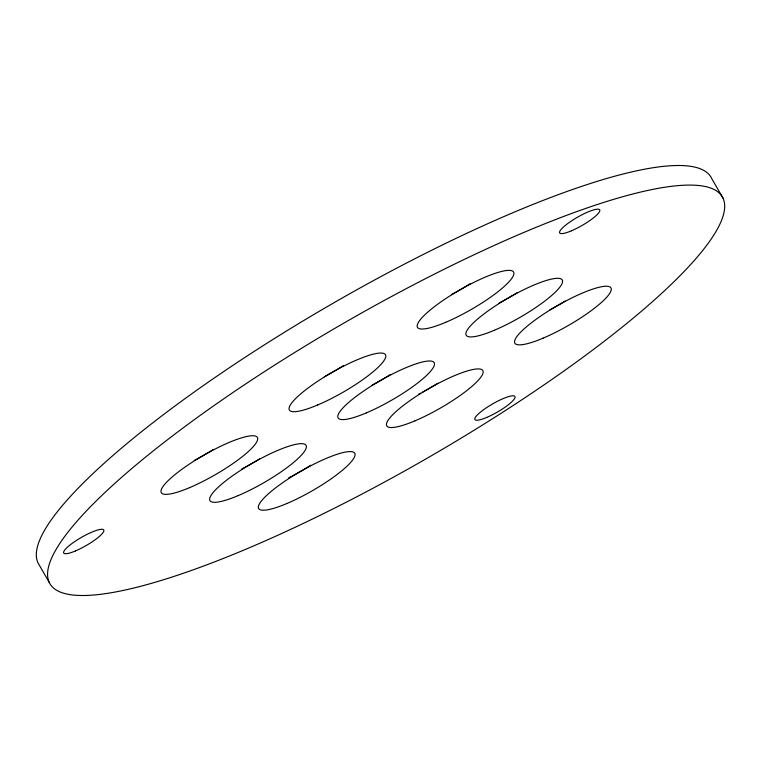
<?xml version="1.0" encoding="UTF-8"?>
<svg xmlns="http://www.w3.org/2000/svg" width="761" height="761" viewBox="0 0 761 761"><rect width="100%" height="100%" fill="white"/><g stroke="black" fill="none" stroke-linecap="round" stroke-linejoin="round"><path stroke-width="1.14" d="M722.95 198.05A387.863 79.315 -29.9 0 0 188.062 424.248A387.863 79.315 -29.9 0 0 247.392 548.586A387.863 79.315 -29.9 0 0 722.95 198.05L711.687 178.464A387.863 79.315 -29.9 0 0 340.614 298.921A387.863 79.315 -29.9 0 0 38.05 562.95L49.313 582.536M310.802 465.275A55.41 11.329 -29.9 0 1 288.676 477.851M470.564 283.473A55.41 11.329 -29.9 0 1 451.387 294.631M390.222 374.669A55.41 11.329 -29.9 0 1 371.967 385.237M343.373 365.575A55.41 11.329 -29.9 0 1 324.272 376.79M213.451 449.418A55.41 11.329 -29.9 0 1 194.217 460.5M260.272 458.512A55.41 11.329 -29.9 0 1 241.922 468.938M437.975 383.183A55.41 11.329 -29.9 0 1 422.602 392.124M420.643 393.161A55.41 11.329 -29.9 0 1 418.702 394.179M565.138 301.08A55.41 11.329 -29.9 0 1 549.718 309.965M517.394 292.566A55.41 11.329 -29.9 0 1 499.092 303.068M286.887 503.516A55.41 11.329 -29.9 0 0 354.826 453.442A55.41 11.329 -29.9 0 0 278.412 485.756A55.41 11.329 -29.9 0 0 286.887 503.516M445.737 322.303A55.41 11.329 -29.9 0 0 513.665 272.219A55.41 11.329 -29.9 0 0 437.261 304.533A55.41 11.329 -29.9 0 0 445.737 322.303M366.307 412.909A55.41 11.329 -29.9 0 0 434.246 362.835A55.41 11.329 -29.9 0 0 357.841 395.149A55.41 11.329 -29.9 0 0 366.307 412.909M317.632 404.985A55.41 11.329 -29.9 0 0 385.57 354.902A55.41 11.329 -29.9 0 0 309.156 387.216A55.41 11.329 -29.9 0 0 317.632 404.985M238.212 495.592A55.41 11.329 -29.9 0 0 306.15 445.518A55.41 11.329 -29.9 0 0 229.736 477.822A55.41 11.329 -29.9 0 0 238.212 495.592M414.992 420.833A55.41 11.329 -29.9 0 0 482.931 370.759A55.41 11.329 -29.9 0 0 406.517 403.073A55.41 11.329 -29.9 0 0 414.992 420.833M75.501 550.916A23.087 4.718 -29.9 0 0 103.8 530.046A23.087 4.718 -29.9 0 0 71.962 543.516A23.087 4.718 -29.9 0 0 75.501 550.916M486.679 417.437A23.087 4.718 -29.9 0 0 514.988 396.576A23.087 4.718 -29.9 0 0 483.149 410.036A23.087 4.718 -29.9 0 0 486.679 417.437M494.412 330.226A55.41 11.329 -29.9 0 0 562.35 280.153A55.41 11.329 -29.9 0 0 485.937 312.467A55.41 11.329 -29.9 0 0 494.412 330.226M571.444 230.802A23.087 4.718 -29.9 0 0 599.754 209.941A23.087 4.718 -29.9 0 0 567.915 223.401A23.087 4.718 -29.9 0 0 571.444 230.802M189.537 487.658A55.41 11.329 -29.9 0 0 257.475 437.585A55.41 11.329 -29.9 0 0 181.061 469.898A55.41 11.329 -29.9 0 0 189.537 487.658M543.088 338.15A55.41 11.329 -29.9 0 0 611.026 288.077A55.41 11.329 -29.9 0 0 534.612 320.391A55.41 11.329 -29.9 0 0 543.088 338.15"/></g></svg>
